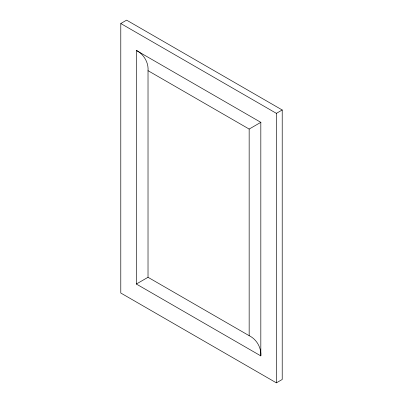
<?xml version="1.0" encoding="UTF-8"?>
<svg xmlns="http://www.w3.org/2000/svg" width="403" height="403" viewBox="0 0 403 403"><rect width="100%" height="100%" fill="white"/><g stroke="black" fill="none" stroke-linecap="round" stroke-linejoin="round"><path stroke-width="0.6" d="M138.345 51.508C144.481 55.644 148.667 63.195 148.022 70.676L148.022 277.294L249.16 335.684C256.54 339.215 261.471 347.739 260.822 355.899L136.345 284.034L136.345 50.471L137.947 51.241M120.784 23.52L126.618 20.15L282.216 109.984L282.216 379.48L276.382 382.85L120.784 293.016L120.784 23.52L276.382 113.349L282.216 109.984M249.16 335.684L249.16 129.066L260.953 122.255M136.345 284.034L148.022 277.294M136.345 50.471L260.822 122.336L260.822 355.899M148.022 70.676L249.16 129.066M276.382 113.349L276.382 382.85"/></g></svg>
